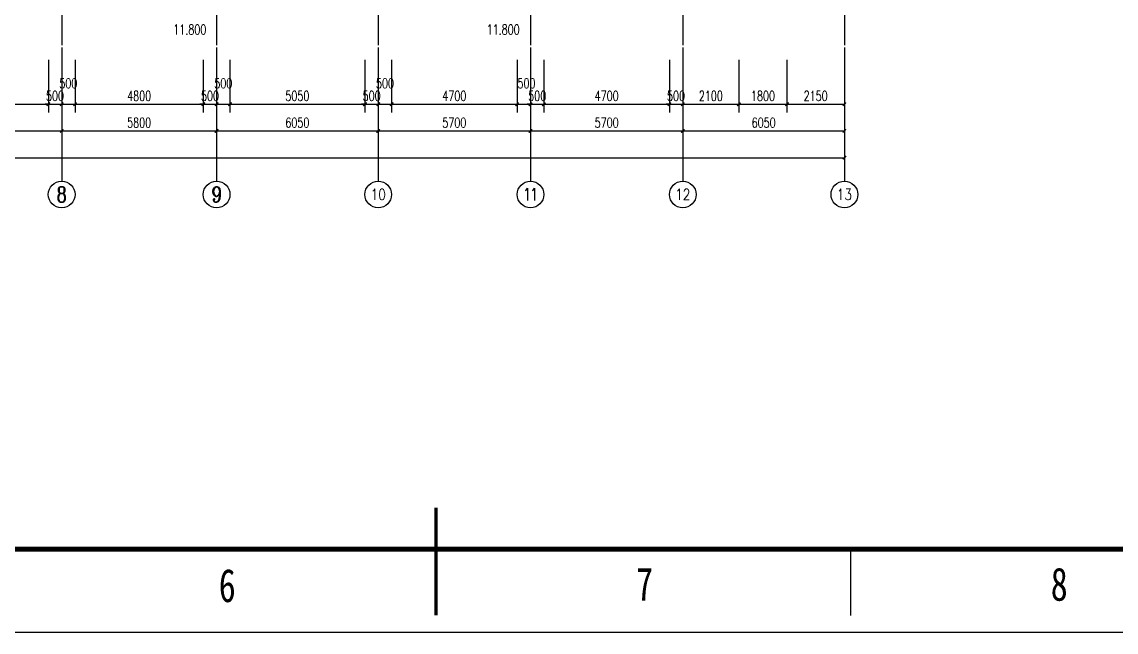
# Model space of a CAD drawing. Extents: x 7651907 to 8255021, y -2490714 to -1144618.
# Drawn here: x 7912674 to 7953636, y -2489162 to -2466345 of the extents above; entities that cross this region are included whole.
import ezdxf
from ezdxf.enums import TextEntityAlignment as Align

# ---------------------------------------------------------------- set-up
doc = ezdxf.new("R2010")
doc.units = 0
doc.header["$LTSCALE"] = 1000
doc.linetypes.add('DOTE', pattern=[2.42, 2, -0.2, 0.02, -0.2])
doc.layers.get('0').update_dxf_attribs({"linetype": 'CONTINUOUS'})
doc.layers.get('Defpoints').update_dxf_attribs({"linetype": 'CONTINUOUS'})
for name, color, linetype in [('AXIS', 3, 'CONTINUOUS'), ('AXIS_TEXT', 7, 'CONTINUOUS'), ('DOTE', 8, 'DOTE'), ('PUB_TEXT', 7, 'CONTINUOUS')]:
    doc.layers.add(name, color=color, linetype=linetype)
doc.styles.add('_TCH_AXIS', font='COMPLEX', dxfattribs={"bigfont": 'GBCBIG'})
doc.styles.add('_TCH_DIM', font='SIMPLEX', dxfattribs={"bigfont": 'GBCBIG'})
doc.styles.add('_TCH_DIM_T3', font='SIMPLEX', dxfattribs={"width": 0.705882, "bigfont": 'GBCBIG'})
doc.styles.add('COMPLEX', font='COMPLEX')
doc.styles.add('图框字体', font='simhei.ttf')
doc.dimstyles.new('_TCH_ARCH&&125', dxfattribs={"dimtxt": 371.875, "dimasz": 125, "dimexe": 312.5, "dimexo": 375, "dimgap": 125, "dimtad": 1, "dimdec": 0, "dimzin": 0, "dimdsep": 46, "dimtxsty": '_TCH_DIM_T3', "dimblk": 'ARCHTICK', "dimcen": 0.09, "dimclrt": 7, "dimazin": 2, "dimtfac": 1, "dimtdec": 0, "dimtix": 1, "dimtmove": 2, "dimatfit": 3, "dimfxl": 0, "dimtolj": 1, "dimtzin": 0, "dimarcsym": 0})

# ---------------------------------------------------------------- blocks, each defined once
blk = doc.blocks.new('_AXISO')
blk.add_circle((0, 0), 0.5)
at = {"layer": 'AXIS_TEXT', "style": 'COMPLEX', "width": 1.041667}
blk.add_attdef('A', text='', height=0.56, dxfattribs=at).set_placement((-0.25, -0.28), (0.25, -0.28), align=Align.FIT)
blk = doc.blocks.new('_ArchTick')
at = {"color": 0, "linetype": 'ByBlock', "const_width": 0.4}
blk.add_lwpolyline([(-0.5, -0.5), (0.5, 0.5)], dxfattribs=at)
blk = doc.blocks.new('*D594')
at = {"layer": 'AXIS', "color": 0, "lineweight": -2}
for p, q in [((8223951, -1066267), (8223951, -1070329)), ((8293951, -1066267), (8293951, -1070329)), ((8223951, -1070017), (8293951, -1070017))]:
    blk.add_line(p, q, dxfattribs=at)
at = {"layer": 'Defpoints', "color": 0}
for p in [(8223951, -1065892), (8293951, -1065892), (8293951, -1070017)]:
    blk.add_point(p, dxfattribs=at)
at = {"layer": 'AXIS', "color": 0, "lineweight": -2, "xscale": 125, "yscale": 125, "zscale": 125, "rotation": 180}
blk.add_blockref('_ArchTick', (8223951, -1070017), dxfattribs=at)
at = {"layer": 'AXIS', "color": 0, "lineweight": -2, "xscale": 125, "yscale": 125, "zscale": 125}
blk.add_blockref('_ArchTick', (8293951, -1070017), dxfattribs=at)
at = {"layer": 'AXIS', "color": 7, "insert": (8258951, -1069706), "char_height": 371.9, "attachment_point": 5, "style": '_TCH_DIM_T3'}
blk.add_mtext('\\A1;70000', dxfattribs=at)
blk = doc.blocks.new('*D601')
at = {"layer": 'AXIS', "color": 0, "lineweight": -2}
for p, q in [((8258951, -1066267), (8258951, -1069329)), ((8264651, -1066267), (8264651, -1069329)), ((8258951, -1069017), (8264651, -1069017))]:
    blk.add_line(p, q, dxfattribs=at)
at = {"layer": 'Defpoints', "color": 0}
for p in [(8258951, -1065892), (8264651, -1065892), (8264651, -1069017)]:
    blk.add_point(p, dxfattribs=at)
at = {"layer": 'AXIS', "color": 0, "lineweight": -2, "xscale": 125, "yscale": 125, "zscale": 125, "rotation": 180}
blk.add_blockref('_ArchTick', (8258951, -1069017), dxfattribs=at)
at = {"layer": 'AXIS', "color": 0, "lineweight": -2, "xscale": 125, "yscale": 125, "zscale": 125}
blk.add_blockref('_ArchTick', (8264651, -1069017), dxfattribs=at)
at = {"layer": 'AXIS', "color": 7, "insert": (8261801, -1068706), "char_height": 371.9, "attachment_point": 5, "style": '_TCH_DIM_T3'}
blk.add_mtext('\\A1;5700', dxfattribs=at)
blk = doc.blocks.new('*D602')
at = {"layer": 'AXIS', "color": 0, "lineweight": -2}
for p, q in [((8264651, -1066267), (8264651, -1069329)), ((8270451, -1066267), (8270451, -1069329)), ((8264651, -1069017), (8270451, -1069017))]:
    blk.add_line(p, q, dxfattribs=at)
at = {"layer": 'Defpoints', "color": 0}
for p in [(8264651, -1065892), (8270451, -1065892), (8270451, -1069017)]:
    blk.add_point(p, dxfattribs=at)
at = {"layer": 'AXIS', "color": 0, "lineweight": -2, "xscale": 125, "yscale": 125, "zscale": 125, "rotation": 180}
blk.add_blockref('_ArchTick', (8264651, -1069017), dxfattribs=at)
at = {"layer": 'AXIS', "color": 0, "lineweight": -2, "xscale": 125, "yscale": 125, "zscale": 125}
blk.add_blockref('_ArchTick', (8270451, -1069017), dxfattribs=at)
at = {"layer": 'AXIS', "color": 7, "insert": (8267551, -1068706), "char_height": 371.9, "attachment_point": 5, "style": '_TCH_DIM_T3'}
blk.add_mtext('\\A1;5800', dxfattribs=at)
blk = doc.blocks.new('*D603')
at = {"layer": 'AXIS', "color": 0, "lineweight": -2}
for p, q in [((8270451, -1066267), (8270451, -1069329)), ((8276501, -1066267), (8276501, -1069329)), ((8270451, -1069017), (8276501, -1069017))]:
    blk.add_line(p, q, dxfattribs=at)
at = {"layer": 'Defpoints', "color": 0}
for p in [(8270451, -1065892), (8276501, -1065892), (8276501, -1069017)]:
    blk.add_point(p, dxfattribs=at)
at = {"layer": 'AXIS', "color": 0, "lineweight": -2, "xscale": 125, "yscale": 125, "zscale": 125, "rotation": 180}
blk.add_blockref('_ArchTick', (8270451, -1069017), dxfattribs=at)
at = {"layer": 'AXIS', "color": 0, "lineweight": -2, "xscale": 125, "yscale": 125, "zscale": 125}
blk.add_blockref('_ArchTick', (8276501, -1069017), dxfattribs=at)
at = {"layer": 'AXIS', "color": 7, "insert": (8273476, -1068706), "char_height": 371.9, "attachment_point": 5, "style": '_TCH_DIM_T3'}
blk.add_mtext('\\A1;6050', dxfattribs=at)
blk = doc.blocks.new('*D604')
at = {"layer": 'AXIS', "color": 0, "lineweight": -2}
for p, q in [((8276501, -1066267), (8276501, -1069329)), ((8282201, -1066267), (8282201, -1069329)), ((8276501, -1069017), (8282201, -1069017))]:
    blk.add_line(p, q, dxfattribs=at)
at = {"layer": 'Defpoints', "color": 0}
for p in [(8276501, -1065892), (8282201, -1065892), (8282201, -1069017)]:
    blk.add_point(p, dxfattribs=at)
at = {"layer": 'AXIS', "color": 0, "lineweight": -2, "xscale": 125, "yscale": 125, "zscale": 125, "rotation": 180}
blk.add_blockref('_ArchTick', (8276501, -1069017), dxfattribs=at)
at = {"layer": 'AXIS', "color": 0, "lineweight": -2, "xscale": 125, "yscale": 125, "zscale": 125}
blk.add_blockref('_ArchTick', (8282201, -1069017), dxfattribs=at)
at = {"layer": 'AXIS', "color": 7, "insert": (8279351, -1068706), "char_height": 371.9, "attachment_point": 5, "style": '_TCH_DIM_T3'}
blk.add_mtext('\\A1;5700', dxfattribs=at)
blk = doc.blocks.new('*D605')
at = {"layer": 'AXIS', "color": 0, "lineweight": -2}
for p, q in [((8282201, -1066267), (8282201, -1069329)), ((8287901, -1066267), (8287901, -1069329)), ((8282201, -1069017), (8287901, -1069017))]:
    blk.add_line(p, q, dxfattribs=at)
at = {"layer": 'Defpoints', "color": 0}
for p in [(8282201, -1065892), (8287901, -1065892), (8287901, -1069017)]:
    blk.add_point(p, dxfattribs=at)
at = {"layer": 'AXIS', "color": 0, "lineweight": -2, "xscale": 125, "yscale": 125, "zscale": 125, "rotation": 180}
blk.add_blockref('_ArchTick', (8282201, -1069017), dxfattribs=at)
at = {"layer": 'AXIS', "color": 0, "lineweight": -2, "xscale": 125, "yscale": 125, "zscale": 125}
blk.add_blockref('_ArchTick', (8287901, -1069017), dxfattribs=at)
at = {"layer": 'AXIS', "color": 7, "insert": (8285051, -1068706), "char_height": 371.9, "attachment_point": 5, "style": '_TCH_DIM_T3'}
blk.add_mtext('\\A1;5700', dxfattribs=at)
blk = doc.blocks.new('*D606')
at = {"layer": 'AXIS', "color": 0, "lineweight": -2}
for p, q in [((8287901, -1066267), (8287901, -1069329)), ((8293951, -1066267), (8293951, -1069329)), ((8287901, -1069017), (8293951, -1069017))]:
    blk.add_line(p, q, dxfattribs=at)
at = {"layer": 'Defpoints', "color": 0}
for p in [(8287901, -1065892), (8293951, -1065892), (8293951, -1069017)]:
    blk.add_point(p, dxfattribs=at)
at = {"layer": 'AXIS', "color": 0, "lineweight": -2, "xscale": 125, "yscale": 125, "zscale": 125, "rotation": 180}
blk.add_blockref('_ArchTick', (8287901, -1069017), dxfattribs=at)
at = {"layer": 'AXIS', "color": 0, "lineweight": -2, "xscale": 125, "yscale": 125, "zscale": 125}
blk.add_blockref('_ArchTick', (8293951, -1069017), dxfattribs=at)
at = {"layer": 'AXIS', "color": 7, "insert": (8290926, -1068706), "char_height": 371.9, "attachment_point": 5, "style": '_TCH_DIM_T3'}
blk.add_mtext('\\A1;6050', dxfattribs=at)
blk = doc.blocks.new('*D656')
at = {"layer": 'AXIS', "color": 0, "lineweight": -2}
for p, q in [((8259451, -1066352), (8259451, -1068329)), ((8264151, -1066352), (8264151, -1068329)), ((8259451, -1068017), (8264151, -1068017))]:
    blk.add_line(p, q, dxfattribs=at)
at = {"layer": 'Defpoints', "color": 0}
for p in [(8259451, -1065977), (8264151, -1065977), (8264151, -1068017)]:
    blk.add_point(p, dxfattribs=at)
at = {"layer": 'AXIS', "color": 0, "lineweight": -2, "xscale": 125, "yscale": 125, "zscale": 125, "rotation": 180}
blk.add_blockref('_ArchTick', (8259451, -1068017), dxfattribs=at)
at = {"layer": 'AXIS', "color": 0, "lineweight": -2, "xscale": 125, "yscale": 125, "zscale": 125}
blk.add_blockref('_ArchTick', (8264151, -1068017), dxfattribs=at)
at = {"layer": 'AXIS', "color": 7, "insert": (8261801, -1067706), "char_height": 371.9, "attachment_point": 5, "style": '_TCH_DIM_T3'}
blk.add_mtext('\\A1;4700', dxfattribs=at)
blk = doc.blocks.new('*D657')
at = {"layer": 'AXIS', "color": 0, "lineweight": -2}
for p, q in [((8264151, -1066352), (8264151, -1068329)), ((8264651, -1066352), (8264651, -1068329)), ((8264151, -1068017), (8264026, -1068017)), ((8264151, -1068017), (8264651, -1068017)), ((8264651, -1068017), (8264776, -1068017))]:
    blk.add_line(p, q, dxfattribs=at)
at = {"layer": 'Defpoints', "color": 0}
for p in [(8264151, -1065977), (8264651, -1065977), (8264651, -1068017)]:
    blk.add_point(p, dxfattribs=at)
at = {"layer": 'AXIS', "color": 0, "lineweight": -2, "xscale": 125, "yscale": 125, "zscale": 125}
blk.add_blockref('_ArchTick', (8264151, -1068017), dxfattribs=at)
at = {"layer": 'AXIS', "color": 0, "lineweight": -2, "xscale": 125, "yscale": 125, "zscale": 125, "rotation": 180}
blk.add_blockref('_ArchTick', (8264651, -1068017), dxfattribs=at)
at = {"layer": 'AXIS', "color": 7, "insert": (8264401, -1067706), "char_height": 371.9, "attachment_point": 5, "style": '_TCH_DIM_T3'}
blk.add_mtext('\\A1;500', dxfattribs=at)
blk = doc.blocks.new('*D658')
at = {"layer": 'AXIS', "color": 0, "lineweight": -2}
for p, q in [((8264651, -1066352), (8264651, -1068329)), ((8265151, -1066352), (8265151, -1068329)), ((8264651, -1068017), (8265151, -1068017))]:
    blk.add_line(p, q, dxfattribs=at)
at = {"layer": 'Defpoints', "color": 0}
for p in [(8264651, -1065977), (8265151, -1065977), (8265151, -1068017)]:
    blk.add_point(p, dxfattribs=at)
at = {"layer": 'AXIS', "color": 0, "lineweight": -2, "xscale": 125, "yscale": 125, "zscale": 125, "rotation": 180}
blk.add_blockref('_ArchTick', (8264651, -1068017), dxfattribs=at)
at = {"layer": 'AXIS', "color": 0, "lineweight": -2, "xscale": 125, "yscale": 125, "zscale": 125}
blk.add_blockref('_ArchTick', (8265151, -1068017), dxfattribs=at)
at = {"layer": 'AXIS', "color": 7, "insert": (8264901, -1067235), "char_height": 371.9, "attachment_point": 5, "style": '_TCH_DIM_T3'}
blk.add_mtext('\\A1;500', dxfattribs=at)
blk = doc.blocks.new('*D659')
at = {"layer": 'AXIS', "color": 0, "lineweight": -2}
for p, q in [((8265151, -1066352), (8265151, -1068329)), ((8269951, -1066352), (8269951, -1068329)), ((8265151, -1068017), (8269951, -1068017))]:
    blk.add_line(p, q, dxfattribs=at)
at = {"layer": 'Defpoints', "color": 0}
for p in [(8265151, -1065977), (8269951, -1065977), (8269951, -1068017)]:
    blk.add_point(p, dxfattribs=at)
at = {"layer": 'AXIS', "color": 0, "lineweight": -2, "xscale": 125, "yscale": 125, "zscale": 125, "rotation": 180}
blk.add_blockref('_ArchTick', (8265151, -1068017), dxfattribs=at)
at = {"layer": 'AXIS', "color": 0, "lineweight": -2, "xscale": 125, "yscale": 125, "zscale": 125}
blk.add_blockref('_ArchTick', (8269951, -1068017), dxfattribs=at)
at = {"layer": 'AXIS', "color": 7, "insert": (8267551, -1067706), "char_height": 371.9, "attachment_point": 5, "style": '_TCH_DIM_T3'}
blk.add_mtext('\\A1;4800', dxfattribs=at)
blk = doc.blocks.new('*D660')
at = {"layer": 'AXIS', "color": 0, "lineweight": -2}
for p, q in [((8269951, -1066352), (8269951, -1068329)), ((8270451, -1066352), (8270451, -1068329)), ((8269951, -1068017), (8269826, -1068017)), ((8269951, -1068017), (8270451, -1068017)), ((8270451, -1068017), (8270576, -1068017))]:
    blk.add_line(p, q, dxfattribs=at)
at = {"layer": 'Defpoints', "color": 0}
for p in [(8269951, -1065977), (8270451, -1065977), (8270451, -1068017)]:
    blk.add_point(p, dxfattribs=at)
at = {"layer": 'AXIS', "color": 0, "lineweight": -2, "xscale": 125, "yscale": 125, "zscale": 125}
blk.add_blockref('_ArchTick', (8269951, -1068017), dxfattribs=at)
at = {"layer": 'AXIS', "color": 0, "lineweight": -2, "xscale": 125, "yscale": 125, "zscale": 125, "rotation": 180}
blk.add_blockref('_ArchTick', (8270451, -1068017), dxfattribs=at)
at = {"layer": 'AXIS', "color": 7, "insert": (8270201, -1067706), "char_height": 371.9, "attachment_point": 5, "style": '_TCH_DIM_T3'}
blk.add_mtext('\\A1;500', dxfattribs=at)
blk = doc.blocks.new('*D661')
at = {"layer": 'AXIS', "color": 0, "lineweight": -2}
for p, q in [((8270451, -1066352), (8270451, -1068329)), ((8270951, -1066352), (8270951, -1068329)), ((8270451, -1068017), (8270951, -1068017))]:
    blk.add_line(p, q, dxfattribs=at)
at = {"layer": 'Defpoints', "color": 0}
for p in [(8270451, -1065977), (8270951, -1065977), (8270951, -1068017)]:
    blk.add_point(p, dxfattribs=at)
at = {"layer": 'AXIS', "color": 0, "lineweight": -2, "xscale": 125, "yscale": 125, "zscale": 125, "rotation": 180}
blk.add_blockref('_ArchTick', (8270451, -1068017), dxfattribs=at)
at = {"layer": 'AXIS', "color": 0, "lineweight": -2, "xscale": 125, "yscale": 125, "zscale": 125}
blk.add_blockref('_ArchTick', (8270951, -1068017), dxfattribs=at)
at = {"layer": 'AXIS', "color": 7, "insert": (8270701, -1067235), "char_height": 371.9, "attachment_point": 5, "style": '_TCH_DIM_T3'}
blk.add_mtext('\\A1;500', dxfattribs=at)
blk = doc.blocks.new('*D662')
at = {"layer": 'AXIS', "color": 0, "lineweight": -2}
for p, q in [((8270951, -1066352), (8270951, -1068329)), ((8276001, -1066352), (8276001, -1068329)), ((8270951, -1068017), (8276001, -1068017))]:
    blk.add_line(p, q, dxfattribs=at)
at = {"layer": 'Defpoints', "color": 0}
for p in [(8270951, -1065977), (8276001, -1065977), (8276001, -1068017)]:
    blk.add_point(p, dxfattribs=at)
at = {"layer": 'AXIS', "color": 0, "lineweight": -2, "xscale": 125, "yscale": 125, "zscale": 125, "rotation": 180}
blk.add_blockref('_ArchTick', (8270951, -1068017), dxfattribs=at)
at = {"layer": 'AXIS', "color": 0, "lineweight": -2, "xscale": 125, "yscale": 125, "zscale": 125}
blk.add_blockref('_ArchTick', (8276001, -1068017), dxfattribs=at)
at = {"layer": 'AXIS', "color": 7, "insert": (8273476, -1067706), "char_height": 371.9, "attachment_point": 5, "style": '_TCH_DIM_T3'}
blk.add_mtext('\\A1;5050', dxfattribs=at)
blk = doc.blocks.new('*D663')
at = {"layer": 'AXIS', "color": 0, "lineweight": -2}
for p, q in [((8276001, -1066352), (8276001, -1068329)), ((8276501, -1066352), (8276501, -1068329)), ((8276001, -1068017), (8275876, -1068017)), ((8276001, -1068017), (8276501, -1068017)), ((8276501, -1068017), (8276626, -1068017))]:
    blk.add_line(p, q, dxfattribs=at)
at = {"layer": 'Defpoints', "color": 0}
for p in [(8276001, -1065977), (8276501, -1065977), (8276501, -1068017)]:
    blk.add_point(p, dxfattribs=at)
at = {"layer": 'AXIS', "color": 0, "lineweight": -2, "xscale": 125, "yscale": 125, "zscale": 125}
blk.add_blockref('_ArchTick', (8276001, -1068017), dxfattribs=at)
at = {"layer": 'AXIS', "color": 0, "lineweight": -2, "xscale": 125, "yscale": 125, "zscale": 125, "rotation": 180}
blk.add_blockref('_ArchTick', (8276501, -1068017), dxfattribs=at)
at = {"layer": 'AXIS', "color": 7, "insert": (8276251, -1067706), "char_height": 371.9, "attachment_point": 5, "style": '_TCH_DIM_T3'}
blk.add_mtext('\\A1;500', dxfattribs=at)
blk = doc.blocks.new('*D664')
at = {"layer": 'AXIS', "color": 0, "lineweight": -2}
for p, q in [((8276501, -1066352), (8276501, -1068329)), ((8277001, -1066352), (8277001, -1068329)), ((8276501, -1068017), (8277001, -1068017))]:
    blk.add_line(p, q, dxfattribs=at)
at = {"layer": 'Defpoints', "color": 0}
for p in [(8276501, -1065977), (8277001, -1065977), (8277001, -1068017)]:
    blk.add_point(p, dxfattribs=at)
at = {"layer": 'AXIS', "color": 0, "lineweight": -2, "xscale": 125, "yscale": 125, "zscale": 125, "rotation": 180}
blk.add_blockref('_ArchTick', (8276501, -1068017), dxfattribs=at)
at = {"layer": 'AXIS', "color": 0, "lineweight": -2, "xscale": 125, "yscale": 125, "zscale": 125}
blk.add_blockref('_ArchTick', (8277001, -1068017), dxfattribs=at)
at = {"layer": 'AXIS', "color": 7, "insert": (8276751, -1067235), "char_height": 371.9, "attachment_point": 5, "style": '_TCH_DIM_T3'}
blk.add_mtext('\\A1;500', dxfattribs=at)
blk = doc.blocks.new('*D665')
at = {"layer": 'AXIS', "color": 0, "lineweight": -2}
for p, q in [((8277001, -1066352), (8277001, -1068329)), ((8281701, -1066352), (8281701, -1068329)), ((8277001, -1068017), (8281701, -1068017))]:
    blk.add_line(p, q, dxfattribs=at)
at = {"layer": 'Defpoints', "color": 0}
for p in [(8277001, -1065977), (8281701, -1065977), (8281701, -1068017)]:
    blk.add_point(p, dxfattribs=at)
at = {"layer": 'AXIS', "color": 0, "lineweight": -2, "xscale": 125, "yscale": 125, "zscale": 125, "rotation": 180}
blk.add_blockref('_ArchTick', (8277001, -1068017), dxfattribs=at)
at = {"layer": 'AXIS', "color": 0, "lineweight": -2, "xscale": 125, "yscale": 125, "zscale": 125}
blk.add_blockref('_ArchTick', (8281701, -1068017), dxfattribs=at)
at = {"layer": 'AXIS', "color": 7, "insert": (8279351, -1067706), "char_height": 371.9, "attachment_point": 5, "style": '_TCH_DIM_T3'}
blk.add_mtext('\\A1;4700', dxfattribs=at)
blk = doc.blocks.new('*D666')
at = {"layer": 'AXIS', "color": 0, "lineweight": -2}
for p, q in [((8281701, -1066352), (8281701, -1068329)), ((8282201, -1066352), (8282201, -1068329)), ((8281701, -1068017), (8282201, -1068017))]:
    blk.add_line(p, q, dxfattribs=at)
at = {"layer": 'Defpoints', "color": 0}
for p in [(8281701, -1065977), (8282201, -1065977), (8282201, -1068017)]:
    blk.add_point(p, dxfattribs=at)
at = {"layer": 'AXIS', "color": 0, "lineweight": -2, "xscale": 125, "yscale": 125, "zscale": 125, "rotation": 180}
blk.add_blockref('_ArchTick', (8281701, -1068017), dxfattribs=at)
at = {"layer": 'AXIS', "color": 0, "lineweight": -2, "xscale": 125, "yscale": 125, "zscale": 125}
blk.add_blockref('_ArchTick', (8282201, -1068017), dxfattribs=at)
at = {"layer": 'AXIS', "color": 7, "insert": (8282051, -1067235), "char_height": 371.9, "attachment_point": 5, "style": '_TCH_DIM_T3'}
blk.add_mtext('\\A1;500', dxfattribs=at)
blk = doc.blocks.new('*D667')
at = {"layer": 'AXIS', "color": 0, "lineweight": -2}
for p, q in [((8282201, -1066352), (8282201, -1068329)), ((8282701, -1066352), (8282701, -1068329)), ((8282201, -1068017), (8282076, -1068017)), ((8282201, -1068017), (8282701, -1068017)), ((8282701, -1068017), (8282826, -1068017))]:
    blk.add_line(p, q, dxfattribs=at)
at = {"layer": 'Defpoints', "color": 0}
for p in [(8282201, -1065977), (8282701, -1065977), (8282701, -1068017)]:
    blk.add_point(p, dxfattribs=at)
at = {"layer": 'AXIS', "color": 0, "lineweight": -2, "xscale": 125, "yscale": 125, "zscale": 125}
blk.add_blockref('_ArchTick', (8282201, -1068017), dxfattribs=at)
at = {"layer": 'AXIS', "color": 0, "lineweight": -2, "xscale": 125, "yscale": 125, "zscale": 125, "rotation": 180}
blk.add_blockref('_ArchTick', (8282701, -1068017), dxfattribs=at)
at = {"layer": 'AXIS', "color": 7, "insert": (8282451, -1067706), "char_height": 371.9, "attachment_point": 5, "style": '_TCH_DIM_T3'}
blk.add_mtext('\\A1;500', dxfattribs=at)
blk = doc.blocks.new('*D668')
at = {"layer": 'AXIS', "color": 0, "lineweight": -2}
for p, q in [((8282701, -1066352), (8282701, -1068329)), ((8287401, -1066352), (8287401, -1068329)), ((8282701, -1068017), (8287401, -1068017))]:
    blk.add_line(p, q, dxfattribs=at)
at = {"layer": 'Defpoints', "color": 0}
for p in [(8282701, -1065977), (8287401, -1065977), (8287401, -1068017)]:
    blk.add_point(p, dxfattribs=at)
at = {"layer": 'AXIS', "color": 0, "lineweight": -2, "xscale": 125, "yscale": 125, "zscale": 125, "rotation": 180}
blk.add_blockref('_ArchTick', (8282701, -1068017), dxfattribs=at)
at = {"layer": 'AXIS', "color": 0, "lineweight": -2, "xscale": 125, "yscale": 125, "zscale": 125}
blk.add_blockref('_ArchTick', (8287401, -1068017), dxfattribs=at)
at = {"layer": 'AXIS', "color": 7, "insert": (8285051, -1067706), "char_height": 371.9, "attachment_point": 5, "style": '_TCH_DIM_T3'}
blk.add_mtext('\\A1;4700', dxfattribs=at)
blk = doc.blocks.new('*D669')
at = {"layer": 'AXIS', "color": 0, "lineweight": -2}
for p, q in [((8287401, -1066352), (8287401, -1068329)), ((8287901, -1066352), (8287901, -1068329)), ((8287401, -1068017), (8287276, -1068017)), ((8287401, -1068017), (8287901, -1068017)), ((8287901, -1068017), (8288026, -1068017))]:
    blk.add_line(p, q, dxfattribs=at)
at = {"layer": 'Defpoints', "color": 0}
for p in [(8287401, -1065977), (8287901, -1065977), (8287901, -1068017)]:
    blk.add_point(p, dxfattribs=at)
at = {"layer": 'AXIS', "color": 0, "lineweight": -2, "xscale": 125, "yscale": 125, "zscale": 125}
blk.add_blockref('_ArchTick', (8287401, -1068017), dxfattribs=at)
at = {"layer": 'AXIS', "color": 0, "lineweight": -2, "xscale": 125, "yscale": 125, "zscale": 125, "rotation": 180}
blk.add_blockref('_ArchTick', (8287901, -1068017), dxfattribs=at)
at = {"layer": 'AXIS', "color": 7, "insert": (8287651, -1067706), "char_height": 371.9, "attachment_point": 5, "style": '_TCH_DIM_T3'}
blk.add_mtext('\\A1;500', dxfattribs=at)
blk = doc.blocks.new('*D670')
at = {"layer": 'AXIS', "color": 0, "lineweight": -2}
for p, q in [((8287901, -1066352), (8287901, -1068329)), ((8290001, -1066352), (8290001, -1068329)), ((8287901, -1068017), (8290001, -1068017))]:
    blk.add_line(p, q, dxfattribs=at)
at = {"layer": 'Defpoints', "color": 0}
for p in [(8287901, -1065977), (8290001, -1065977), (8290001, -1068017)]:
    blk.add_point(p, dxfattribs=at)
at = {"layer": 'AXIS', "color": 0, "lineweight": -2, "xscale": 125, "yscale": 125, "zscale": 125, "rotation": 180}
blk.add_blockref('_ArchTick', (8287901, -1068017), dxfattribs=at)
at = {"layer": 'AXIS', "color": 0, "lineweight": -2, "xscale": 125, "yscale": 125, "zscale": 125}
blk.add_blockref('_ArchTick', (8290001, -1068017), dxfattribs=at)
at = {"layer": 'AXIS', "color": 7, "insert": (8288951, -1067706), "char_height": 371.9, "attachment_point": 5, "style": '_TCH_DIM_T3'}
blk.add_mtext('\\A1;2100', dxfattribs=at)
blk = doc.blocks.new('*D671')
at = {"layer": 'AXIS', "color": 0, "lineweight": -2}
for p, q in [((8290001, -1066352), (8290001, -1068329)), ((8291801, -1066352), (8291801, -1068329)), ((8290001, -1068017), (8291801, -1068017))]:
    blk.add_line(p, q, dxfattribs=at)
at = {"layer": 'Defpoints', "color": 0}
for p in [(8290001, -1065977), (8291801, -1065977), (8291801, -1068017)]:
    blk.add_point(p, dxfattribs=at)
at = {"layer": 'AXIS', "color": 0, "lineweight": -2, "xscale": 125, "yscale": 125, "zscale": 125, "rotation": 180}
blk.add_blockref('_ArchTick', (8290001, -1068017), dxfattribs=at)
at = {"layer": 'AXIS', "color": 0, "lineweight": -2, "xscale": 125, "yscale": 125, "zscale": 125}
blk.add_blockref('_ArchTick', (8291801, -1068017), dxfattribs=at)
at = {"layer": 'AXIS', "color": 7, "insert": (8290901, -1067706), "char_height": 371.9, "attachment_point": 5, "style": '_TCH_DIM_T3'}
blk.add_mtext('\\A1;1800', dxfattribs=at)
blk = doc.blocks.new('*D672')
at = {"layer": 'AXIS', "color": 0, "lineweight": -2}
for p, q in [((8291801, -1066352), (8291801, -1068329)), ((8293951, -1066352), (8293951, -1068329)), ((8291801, -1068017), (8293951, -1068017))]:
    blk.add_line(p, q, dxfattribs=at)
at = {"layer": 'Defpoints', "color": 0}
for p in [(8291801, -1065977), (8293951, -1065977), (8293951, -1068017)]:
    blk.add_point(p, dxfattribs=at)
at = {"layer": 'AXIS', "color": 0, "lineweight": -2, "xscale": 125, "yscale": 125, "zscale": 125, "rotation": 180}
blk.add_blockref('_ArchTick', (8291801, -1068017), dxfattribs=at)
at = {"layer": 'AXIS', "color": 0, "lineweight": -2, "xscale": 125, "yscale": 125, "zscale": 125}
blk.add_blockref('_ArchTick', (8293951, -1068017), dxfattribs=at)
at = {"layer": 'AXIS', "color": 7, "insert": (8292876, -1067706), "char_height": 371.9, "attachment_point": 5, "style": '_TCH_DIM_T3'}
blk.add_mtext('\\A1;2150', dxfattribs=at)
blk = doc.blocks.new('A2-H')
at = {"color": 0}
blk.add_line((354.5, 10), (354.5, 2), dxfattribs=at)
blk.add_lwpolyline([(0, 0), (594, 0), (594, 420), (0, 420)], close=True, dxfattribs=at)
at = {"color": 0, "const_width": 0.6}
blk.add_lwpolyline([(25, 10), (584, 10), (584, 410), (25, 410)], close=True, dxfattribs=at)
at = {"color": 0, "const_width": 0.4}
blk.add_lwpolyline([(304.5, 15), (304.5, 2)], dxfattribs=at)
at = {"style": '图框字体', "width": 0.75}
for s, p in [('6', (278.32, 3.62)), ('7', (328.64, 3.78)), ('8', (378.64, 3.78))]:
    blk.add_text(s, height=4, dxfattribs=at).set_placement(p)
blk = doc.blocks.new('5d6asd56a65d56d56qwe655q665eq')
at = {"layer": 'AXIS', "color": 0}
for p, q in [((8264650.6, -1065891.6), (8264650.6, -1070891.6)), ((8270450.6, -1065891.6), (8270450.6, -1070891.6)), ((8276500.6, -1065891.6), (8276500.6, -1070891.6)), ((8282200.6, -1065891.6), (8282200.6, -1070891.6)), ((8287900.6, -1065891.6), (8287900.6, -1070891.6)), ((8293950.6, -1065891.6), (8293950.6, -1070891.6))]:
    blk.add_line(p, q, dxfattribs=at)
at = {"layer": 'DOTE', "color": 0}
for p, q in [((8264650.6, -976691.6), (8264650.6, -1065891.6)), ((8270450.6, -976691.6), (8270450.6, -1065891.6)), ((8276500.6, -976691.6), (8276500.6, -1065891.6)), ((8282200.6, -976691.6), (8282200.6, -1065891.6)), ((8287900.6, -976691.6), (8287900.6, -1065891.6)), ((8293950.6, -976691.6), (8293950.6, -1065891.6))]:
    blk.add_line(p, q, dxfattribs=at)
at = {"layer": 'AXIS', "color": 0}
ref = blk.add_blockref('_AXISO', (8264650.6, -1071391.6), dxfattribs=dict(at, xscale=1000, yscale=1000, zscale=1000))
ref.add_attrib('A', '8', dxfattribs={"layer": 'AXIS_TEXT', "color": 0, "ltscale": 100, "height": 582.4, "style": '_TCH_AXIS'}).set_placement((8264456.5, -1071682.9), (8264844.8, -1071682.9), align=Align.FIT)
ref = blk.add_blockref('_AXISO', (8270450.6, -1071391.6), dxfattribs=dict(at, xscale=1000, yscale=1000, zscale=1000))
ref.add_attrib('A', '9', dxfattribs={"layer": 'AXIS_TEXT', "color": 0, "ltscale": 100, "height": 582.4, "style": '_TCH_AXIS'}).set_placement((8270256.5, -1071682.9), (8270644.8, -1071682.9), align=Align.FIT)
ref = blk.add_blockref('_AXISO', (8276500.6, -1071391.6), dxfattribs=dict(at, xscale=1000, yscale=1000, zscale=1000))
ref.add_attrib('A', '10', dxfattribs={"layer": 'AXIS_TEXT', "color": 0, "ltscale": 100, "height": 410.56, "style": '_TCH_AXIS'}).set_placement((8276217.2, -1071596.9), (8276784.1, -1071596.9), align=Align.FIT)
ref = blk.add_blockref('_AXISO', (8282200.6, -1071391.6), dxfattribs=dict(at, xscale=1000, yscale=1000, zscale=1000))
ref.add_attrib('A', '11', dxfattribs={"layer": 'AXIS_TEXT', "color": 0, "ltscale": 100, "height": 460.95, "style": '_TCH_AXIS'}).set_placement((8281937.2, -1071622.1), (8282464, -1071622.1), align=Align.FIT)
ref = blk.add_blockref('_AXISO', (8287900.6, -1071391.6), dxfattribs=dict(at, xscale=1000, yscale=1000, zscale=1000))
ref.add_attrib('A', '12', dxfattribs={"layer": 'AXIS_TEXT', "color": 0, "ltscale": 100, "height": 410.56, "style": '_TCH_AXIS'}).set_placement((8287617.2, -1071596.9), (8288184.1, -1071596.9), align=Align.FIT)
ref = blk.add_blockref('_AXISO', (8293950.6, -1071391.6), dxfattribs=dict(at, xscale=1000, yscale=1000, zscale=1000))
ref.add_attrib('A', '13', dxfattribs={"layer": 'AXIS_TEXT', "color": 0, "ltscale": 100, "height": 410.56, "style": '_TCH_AXIS'}).set_placement((8293667.2, -1071596.9), (8294234.1, -1071596.9), align=Align.FIT)
at = {"layer": 'PUB_TEXT', "color": 0, "style": '_TCH_DIM', "width": 0.705882}
for p in [(8268827.4, -1065409.1), (8280561.2, -1065409.1)]:
    blk.add_text('11.800', height=371.88, dxfattribs=at).set_placement(p)
at = {"layer": 'AXIS', "color": 0}
for p1, p2, distance, picture, middle in [((8223950.6, -1065891.6), (8293950.6, -1065891.6), -4125, '*D594', (8258950.6, -1069705.7)), ((8258950.6, -1065891.6), (8264650.6, -1065891.6), -3125, '*D601', (8261800.6, -1068705.7)), ((8259450.6, -1065977.4), (8264150.6, -1065977.4), -2039.2, '*D656', (8261800.6, -1067705.7)), ((8264150.6, -1065977.4), (8264650.6, -1065977.4), -2039.2, '*D657', (8264400.6, -1067705.7)), ((8264650.6, -1065891.6), (8270450.6, -1065891.6), -3125, '*D602', (8267550.6, -1068705.7)), ((8265150.6, -1065977.4), (8269950.6, -1065977.4), -2039.2, '*D659', (8267550.6, -1067705.7)), ((8269950.6, -1065977.4), (8270450.6, -1065977.4), -2039.2, '*D660', (8270200.6, -1067705.7)), ((8270450.6, -1065891.6), (8276500.6, -1065891.6), -3125, '*D603', (8273475.6, -1068705.7)), ((8270950.6, -1065977.4), (8276000.6, -1065977.4), -2039.2, '*D662', (8273475.6, -1067705.7)), ((8276000.6, -1065977.4), (8276500.6, -1065977.4), -2039.2, '*D663', (8276250.6, -1067705.7)), ((8276500.6, -1065891.6), (8282200.6, -1065891.6), -3125, '*D604', (8279350.6, -1068705.7)), ((8277000.6, -1065977.4), (8281700.6, -1065977.4), -2039.2, '*D665', (8279350.6, -1067705.7)), ((8282200.6, -1065977.4), (8282700.6, -1065977.4), -2039.2, '*D667', (8282450.6, -1067705.7)), ((8282200.6, -1065891.6), (8287900.6, -1065891.6), -3125, '*D605', (8285050.6, -1068705.7)), ((8282700.6, -1065977.4), (8287400.6, -1065977.4), -2039.2, '*D668', (8285050.6, -1067705.7)), ((8287400.6, -1065977.4), (8287900.6, -1065977.4), -2039.2, '*D669', (8287650.6, -1067705.7)), ((8287900.6, -1065891.6), (8293950.6, -1065891.6), -3125, '*D606', (8290925.6, -1068705.7)), ((8287900.6, -1065977.4), (8290000.7, -1065977.4), -2039.2, '*D670', (8288950.7, -1067705.7)), ((8290000.7, -1065977.4), (8291800.7, -1065977.4), -2039.2, '*D671', (8290900.7, -1067705.7)), ((8291800.7, -1065977.4), (8293950.6, -1065977.4), -2039.2, '*D672', (8292875.7, -1067705.7))]:
    dim = blk.add_aligned_dim(p1=p1, p2=p2, distance=distance, dimstyle='_TCH_ARCH&&125', dxfattribs=at)
    dim.commit()
    dim.dimension.update_dxf_attribs({"geometry": picture, "text_midpoint": middle})
for base, p1, p2, picture, middle in [((8265150.6, -1068016.6), (8264650.6, -1065977.4), (8265150.6, -1065977.4), '*D658', (8264900.6, -1067235.4)), ((8270950.6, -1068016.6), (8270450.6, -1065977.4), (8270950.6, -1065977.4), '*D661', (8270700.6, -1067235.4)), ((8277000.6, -1068016.6), (8276500.6, -1065977.4), (8277000.6, -1065977.4), '*D664', (8276750.6, -1067235.4)), ((8282200.6, -1068016.6), (8281700.6, -1065977.4), (8282200.6, -1065977.4), '*D666', (8282050.6, -1067235.4))]:
    dim = blk.add_linear_dim(base=base, p1=p1, p2=p2, angle=0, dimstyle='_TCH_ARCH&&125', dxfattribs=at)
    dim.commit()
    dim.dimension.update_dxf_attribs({"geometry": picture, "text_midpoint": middle, "dimtype": 161})

msp = doc.modelspace()

# ---------------------------------------------------------------- block references
at = {"color": 0, "xscale": 310.4639999999999, "yscale": 310.4639999999999, "zscale": 310.4639999999999}
msp.add_blockref('A2-H', (7833636, -2489161.5), dxfattribs=at)
at = {"color": 8}
msp.add_blockref('5d6asd56a65d56d56qwe655q665eq', (-350486.6, -1401406.4), dxfattribs=at)

doc.saveas('drawing.dxf')
